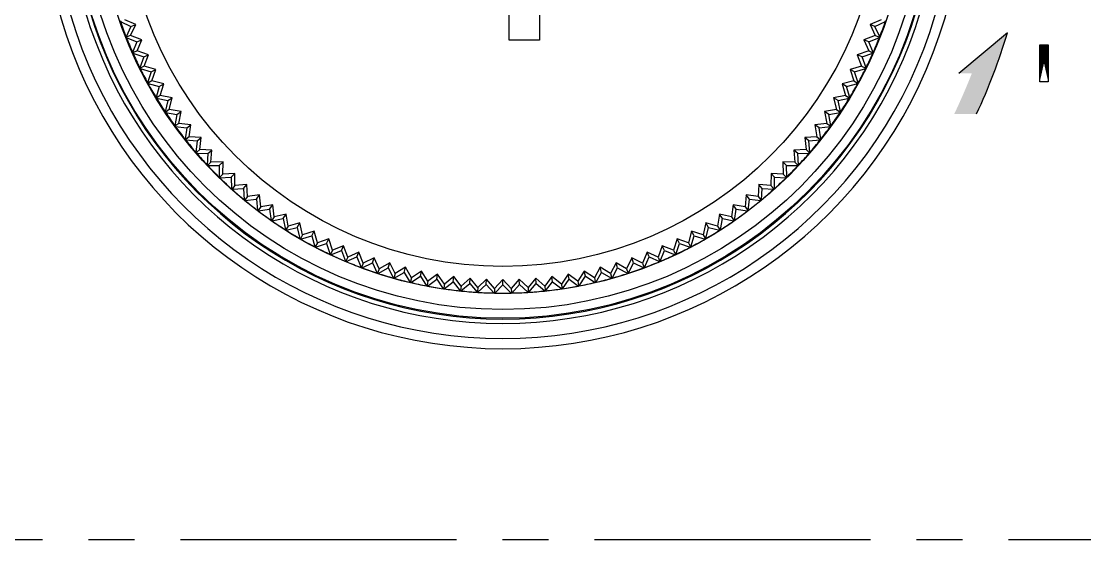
# Model space of a CAD drawing. Extents: x -329 to 5579, y -1951 to 3105.
# Drawn here: x 3045.58 to 3082.28, y -1513.72 to -1495.82 of the extents above; entities that cross this region are included whole.
import ezdxf

# ---------------------------------------------------------------- set-up
doc = ezdxf.new("R2010")
doc.units = 0
for name, pattern in [('CENTER', [17.8, 10.75, -2.35, 2.35, -2.35]), ('CENTER2', [28.575, 19.05, -3.175, 3.175, -3.175]), ('HIDDEN', [3.525, 2.35, -1.175])]:
    doc.linetypes.add(name, pattern=pattern)
doc.layers.get('0').update_dxf_attribs({"linetype": 'CONTINUOUS'})
for name, color, linetype in [('1', 252, 'HIDDEN'), ('3', 112, 'CENTER'), ('KNOB_ROTARY9DXF_CONTINUOUS', 7, 'CONTINUOUS'), ('TOP_CASE-90ADXF_CONTINUOUS', 7, 'CONTINUOUS')]:
    doc.layers.add(name, color=color, linetype=linetype)

msp = doc.modelspace()

# ---------------------------------------------------------------- hatches: boundary and pattern name
h = msp.add_hatch(color=256)
h.dxf.hatch_style = 1
h.paths.add_polyline_path([(3078.552, -1499.021, 0.031781), (3079.621, -1496.221), (3077.935, -1497.621), (3078.387, -1497.621, -0.016662), (3077.78, -1499.021), (3078.552, -1499.021)], is_closed=False)

# ---------------------------------------------------------------- linework, layer by layer
msp.add_line((3079.621, -1496.221), (3077.935, -1497.621))
msp.add_arc((3057.083, -1489.221), 23.6, 335.4647, 342.7459)
at = {"layer": '1', "color": 0, "const_width": 0.288, "flags": 128}
msp.add_lwpolyline([(3080.877, -1497.91), (3080.877, -1496.635)], close=True, dxfattribs=at)
at = {"layer": '1', "color": 0}
msp.add_lwpolyline([(3080.734, -1497.91), (3080.734, -1496.635), (3081.02, -1496.635), (3081.02, -1497.91)], close=True, dxfattribs=at)
at = {"layer": '3', "linetype": 'CENTER2', "ltscale": 0.5}
msp.add_line((3203.475, -1513.721), (2871.68, -1513.721), dxfattribs=at)
at = {"layer": 'KNOB_ROTARY9DXF_CONTINUOUS', "color": 0, "linetype": 'CONTINUOUS'}
for p, q in [((3063.468, -1491.746), (3063.468, -1496.471)), ((3062.418, -1496.471), (3062.418, -1492.489)), ((3049.529, -1495.934), (3049.146, -1495.767)), ((3075.255, -1495.767), (3074.872, -1495.934)), ((3048.997, -1495.833), (3049.021, -1495.811)), ((3048.997, -1495.833), (3049.36, -1495.997)), ((3049.36, -1495.997), (3049.192, -1496.357)), ((3049.348, -1496.31), (3049.529, -1495.934)), ((3049.36, -1495.997), (3049.529, -1495.934)), ((3075.041, -1495.997), (3074.872, -1495.934)), ((3074.872, -1495.934), (3075.053, -1496.31)), ((3075.041, -1495.997), (3075.404, -1495.833)), ((3075.209, -1496.357), (3075.041, -1495.997)), ((3075.379, -1495.811), (3075.404, -1495.833)), ((3049.225, -1496.358), (3049.192, -1496.357)), ((3049.201, -1496.382), (3049.225, -1496.358)), ((3049.201, -1496.382), (3049.571, -1496.53)), ((3049.348, -1496.31), (3049.225, -1496.358)), ((3049.737, -1496.46), (3049.348, -1496.31)), ((3049.571, -1496.53), (3049.737, -1496.46)), ((3049.572, -1496.844), (3049.737, -1496.46)), ((3063.468, -1496.471), (3062.418, -1496.471)), ((3075.053, -1496.31), (3074.663, -1496.46)), ((3074.83, -1496.53), (3074.663, -1496.46)), ((3074.663, -1496.46), (3074.829, -1496.844)), ((3074.83, -1496.53), (3075.199, -1496.382)), ((3075.053, -1496.31), (3075.176, -1496.358)), ((3075.209, -1496.357), (3075.176, -1496.358)), ((3075.176, -1496.358), (3075.199, -1496.382)), ((3049.571, -1496.53), (3049.418, -1496.898)), ((3049.572, -1496.844), (3049.452, -1496.897)), ((3049.968, -1496.977), (3049.572, -1496.844)), ((3074.829, -1496.844), (3074.433, -1496.977)), ((3074.829, -1496.844), (3074.949, -1496.897)), ((3074.983, -1496.898), (3074.83, -1496.53)), ((3049.452, -1496.897), (3049.418, -1496.898)), ((3049.429, -1496.922), (3049.452, -1496.897)), ((3049.429, -1496.922), (3049.804, -1497.054)), ((3049.804, -1497.054), (3049.667, -1497.428)), ((3049.804, -1497.054), (3049.968, -1496.977)), ((3049.818, -1497.368), (3049.968, -1496.977)), ((3074.596, -1497.054), (3074.433, -1496.977)), ((3074.433, -1496.977), (3074.582, -1497.368)), ((3074.596, -1497.054), (3074.972, -1496.922)), ((3074.734, -1497.428), (3074.596, -1497.054)), ((3074.983, -1496.898), (3074.949, -1496.897)), ((3074.949, -1496.897), (3074.972, -1496.922)), ((3049.7, -1497.426), (3049.667, -1497.428)), ((3049.679, -1497.452), (3049.7, -1497.426)), ((3049.679, -1497.452), (3050.059, -1497.568)), ((3049.818, -1497.368), (3049.7, -1497.426)), ((3050.22, -1497.485), (3049.818, -1497.368)), ((3050.059, -1497.568), (3049.938, -1497.947)), ((3050.059, -1497.568), (3050.22, -1497.485)), ((3050.087, -1497.881), (3050.22, -1497.485)), ((3074.582, -1497.368), (3074.181, -1497.485)), ((3074.341, -1497.568), (3074.181, -1497.485)), ((3074.181, -1497.485), (3074.314, -1497.881)), ((3074.341, -1497.568), (3074.722, -1497.452)), ((3074.463, -1497.947), (3074.341, -1497.568)), ((3074.582, -1497.368), (3074.7, -1497.426)), ((3074.734, -1497.428), (3074.7, -1497.426)), ((3074.7, -1497.426), (3074.722, -1497.452)), ((3049.971, -1497.944), (3049.938, -1497.947)), ((3049.951, -1497.971), (3049.971, -1497.944)), ((3050.087, -1497.881), (3049.971, -1497.944)), ((3050.492, -1497.981), (3050.087, -1497.881)), ((3074.314, -1497.881), (3073.908, -1497.981)), ((3074.314, -1497.881), (3074.429, -1497.944)), ((3074.463, -1497.947), (3074.429, -1497.944)), ((3074.429, -1497.944), (3074.45, -1497.971)), ((3049.951, -1497.971), (3050.336, -1498.071)), ((3050.336, -1498.071), (3050.23, -1498.455)), ((3050.336, -1498.071), (3050.492, -1497.981)), ((3050.376, -1498.382), (3050.492, -1497.981)), ((3074.065, -1498.071), (3073.908, -1497.981)), ((3073.908, -1497.981), (3074.024, -1498.382)), ((3074.065, -1498.071), (3074.45, -1497.971)), ((3074.17, -1498.455), (3074.065, -1498.071)), ((3050.263, -1498.45), (3050.23, -1498.455)), ((3050.244, -1498.478), (3050.263, -1498.45)), ((3050.244, -1498.478), (3050.633, -1498.562)), ((3050.376, -1498.382), (3050.263, -1498.45)), ((3050.786, -1498.465), (3050.376, -1498.382)), ((3050.633, -1498.562), (3050.544, -1498.95)), ((3050.633, -1498.562), (3050.786, -1498.465)), ((3050.686, -1498.871), (3050.786, -1498.465)), ((3074.024, -1498.382), (3073.615, -1498.465)), ((3073.768, -1498.562), (3073.615, -1498.465)), ((3073.615, -1498.465), (3073.714, -1498.871)), ((3073.768, -1498.562), (3074.157, -1498.478)), ((3073.857, -1498.95), (3073.768, -1498.562)), ((3074.024, -1498.382), (3074.137, -1498.45)), ((3074.17, -1498.455), (3074.137, -1498.45)), ((3074.137, -1498.45), (3074.157, -1498.478)), ((3050.577, -1498.944), (3050.544, -1498.95)), ((3050.558, -1498.972), (3050.577, -1498.944)), ((3050.558, -1498.972), (3050.951, -1499.04)), ((3050.686, -1498.871), (3050.577, -1498.944)), ((3051.099, -1498.937), (3050.686, -1498.871)), ((3050.951, -1499.04), (3050.878, -1499.431)), ((3050.951, -1499.04), (3051.099, -1498.937)), ((3051.017, -1499.346), (3051.099, -1498.937)), ((3073.714, -1498.871), (3073.302, -1498.937)), ((3073.45, -1499.04), (3073.302, -1498.937)), ((3073.302, -1498.937), (3073.384, -1499.346)), ((3073.45, -1499.04), (3073.842, -1498.972)), ((3073.523, -1499.431), (3073.45, -1499.04)), ((3073.714, -1498.871), (3073.824, -1498.944)), ((3073.857, -1498.95), (3073.824, -1498.944)), ((3073.824, -1498.944), (3073.842, -1498.972)), ((3050.91, -1499.424), (3050.878, -1499.431)), ((3050.893, -1499.453), (3050.91, -1499.424)), ((3051.017, -1499.346), (3050.91, -1499.424)), ((3051.432, -1499.395), (3051.017, -1499.346)), ((3051.288, -1499.504), (3051.432, -1499.395)), ((3051.367, -1499.808), (3051.432, -1499.395)), ((3073.384, -1499.346), (3072.969, -1499.395)), ((3073.113, -1499.504), (3072.969, -1499.395)), ((3072.969, -1499.395), (3073.034, -1499.808)), ((3073.384, -1499.346), (3073.49, -1499.424)), ((3073.523, -1499.431), (3073.49, -1499.424)), ((3073.49, -1499.424), (3073.507, -1499.453)), ((3050.893, -1499.453), (3051.288, -1499.504)), ((3051.288, -1499.504), (3051.231, -1499.898)), ((3073.113, -1499.504), (3073.507, -1499.453)), ((3073.169, -1499.898), (3073.113, -1499.504)), ((3051.264, -1499.889), (3051.231, -1499.898)), ((3051.248, -1499.919), (3051.264, -1499.889)), ((3051.248, -1499.919), (3051.644, -1499.954)), ((3051.367, -1499.808), (3051.264, -1499.889)), ((3051.784, -1499.839), (3051.367, -1499.808)), ((3051.644, -1499.954), (3051.604, -1500.35)), ((3051.644, -1499.954), (3051.784, -1499.839)), ((3051.736, -1500.254), (3051.784, -1499.839)), ((3073.034, -1499.808), (3072.617, -1499.839)), ((3072.756, -1499.954), (3072.617, -1499.839)), ((3072.617, -1499.839), (3072.665, -1500.254)), ((3072.756, -1499.954), (3073.153, -1499.919)), ((3072.796, -1500.35), (3072.756, -1499.954)), ((3073.034, -1499.808), (3073.137, -1499.889)), ((3073.169, -1499.898), (3073.137, -1499.889)), ((3073.137, -1499.889), (3073.153, -1499.919)), ((3051.636, -1500.34), (3051.604, -1500.35)), ((3051.622, -1500.37), (3051.636, -1500.34)), ((3051.622, -1500.37), (3052.019, -1500.388)), ((3051.736, -1500.254), (3051.636, -1500.34)), ((3052.154, -1500.267), (3051.736, -1500.254)), ((3052.019, -1500.388), (3051.996, -1500.786)), ((3052.019, -1500.388), (3052.154, -1500.267)), ((3052.123, -1500.684), (3052.154, -1500.267)), ((3072.665, -1500.254), (3072.247, -1500.267)), ((3072.381, -1500.388), (3072.247, -1500.267)), ((3072.247, -1500.267), (3072.277, -1500.684)), ((3072.381, -1500.388), (3072.779, -1500.37)), ((3072.405, -1500.786), (3072.381, -1500.388)), ((3072.665, -1500.254), (3072.764, -1500.34)), ((3072.796, -1500.35), (3072.764, -1500.34)), ((3072.764, -1500.34), (3072.779, -1500.37)), ((3052.027, -1500.774), (3051.996, -1500.786)), ((3052.014, -1500.805), (3052.027, -1500.774)), ((3052.014, -1500.805), (3052.412, -1500.807)), ((3052.123, -1500.684), (3052.027, -1500.774)), ((3052.541, -1500.68), (3052.123, -1500.684)), ((3052.412, -1500.807), (3052.405, -1501.205)), ((3052.412, -1500.807), (3052.541, -1500.68)), ((3052.529, -1501.098), (3052.541, -1500.68)), ((3071.989, -1500.807), (3071.859, -1500.68)), ((3072.277, -1500.684), (3071.859, -1500.68)), ((3071.859, -1500.68), (3071.872, -1501.098)), ((3071.989, -1500.807), (3072.387, -1500.805)), ((3071.995, -1501.205), (3071.989, -1500.807)), ((3072.277, -1500.684), (3072.373, -1500.774)), ((3072.405, -1500.786), (3072.373, -1500.774)), ((3072.373, -1500.774), (3072.387, -1500.805)), ((3052.436, -1501.192), (3052.405, -1501.205)), ((3052.424, -1501.223), (3052.436, -1501.192)), ((3052.424, -1501.223), (3052.822, -1501.208)), ((3052.529, -1501.098), (3052.436, -1501.192)), ((3052.946, -1501.076), (3052.529, -1501.098)), ((3052.822, -1501.208), (3052.946, -1501.076)), ((3052.822, -1501.208), (3052.832, -1501.606)), ((3052.951, -1501.494), (3052.946, -1501.076)), ((3071.455, -1501.076), (3071.45, -1501.494)), ((3071.579, -1501.208), (3071.455, -1501.076)), ((3071.872, -1501.098), (3071.455, -1501.076)), ((3071.569, -1501.606), (3071.579, -1501.208)), ((3071.579, -1501.208), (3071.976, -1501.223)), ((3071.872, -1501.098), (3071.964, -1501.192)), ((3071.995, -1501.205), (3071.964, -1501.192)), ((3071.964, -1501.192), (3071.976, -1501.223)), ((3052.862, -1501.592), (3052.832, -1501.606)), ((3052.852, -1501.624), (3052.862, -1501.592)), ((3052.852, -1501.624), (3053.248, -1501.592)), ((3052.951, -1501.494), (3052.862, -1501.592)), ((3053.367, -1501.455), (3052.951, -1501.494)), ((3053.248, -1501.592), (3053.367, -1501.455)), ((3053.248, -1501.592), (3053.275, -1501.989)), ((3053.389, -1501.872), (3053.367, -1501.455)), ((3071.034, -1501.455), (3071.012, -1501.872)), ((3071.152, -1501.592), (3071.034, -1501.455)), ((3071.45, -1501.494), (3071.034, -1501.455)), ((3071.126, -1501.989), (3071.152, -1501.592)), ((3071.152, -1501.592), (3071.549, -1501.624)), ((3071.45, -1501.494), (3071.538, -1501.592)), ((3071.569, -1501.606), (3071.538, -1501.592)), ((3071.538, -1501.592), (3071.549, -1501.624)), ((3053.305, -1501.974), (3053.275, -1501.989)), ((3053.295, -1502.006), (3053.691, -1501.958)), ((3053.295, -1502.006), (3053.305, -1501.974)), ((3053.389, -1501.872), (3053.305, -1501.974)), ((3053.803, -1501.816), (3053.389, -1501.872)), ((3053.691, -1501.958), (3053.803, -1501.816)), ((3053.691, -1501.958), (3053.734, -1502.353)), ((3053.843, -1502.232), (3053.803, -1501.816)), ((3070.598, -1501.816), (3070.558, -1502.232)), ((3070.71, -1501.958), (3070.598, -1501.816)), ((3071.012, -1501.872), (3070.598, -1501.816)), ((3070.667, -1502.353), (3070.71, -1501.958)), ((3070.71, -1501.958), (3071.105, -1502.006)), ((3071.012, -1501.872), (3071.096, -1501.974)), ((3071.126, -1501.989), (3071.096, -1501.974)), ((3071.096, -1501.974), (3071.105, -1502.006)), ((3053.763, -1502.337), (3053.734, -1502.353)), ((3053.755, -1502.369), (3054.148, -1502.305)), ((3053.755, -1502.369), (3053.763, -1502.337)), ((3053.843, -1502.232), (3053.763, -1502.337)), ((3054.254, -1502.158), (3053.843, -1502.232)), ((3054.148, -1502.305), (3054.254, -1502.158)), ((3054.148, -1502.305), (3054.207, -1502.698)), ((3054.311, -1502.572), (3054.254, -1502.158)), ((3070.147, -1502.158), (3070.09, -1502.572)), ((3070.253, -1502.305), (3070.147, -1502.158)), ((3070.558, -1502.232), (3070.147, -1502.158)), ((3070.193, -1502.698), (3070.253, -1502.305)), ((3070.253, -1502.305), (3070.646, -1502.369)), ((3070.558, -1502.232), (3070.638, -1502.337)), ((3070.638, -1502.337), (3070.646, -1502.369)), ((3070.667, -1502.353), (3070.638, -1502.337)), ((3054.236, -1502.681), (3054.207, -1502.698)), ((3054.229, -1502.713), (3054.619, -1502.632)), ((3054.229, -1502.713), (3054.236, -1502.681)), ((3054.311, -1502.572), (3054.236, -1502.681)), ((3054.719, -1502.482), (3054.311, -1502.572)), ((3054.619, -1502.632), (3054.719, -1502.482)), ((3054.619, -1502.632), (3054.695, -1503.023)), ((3054.793, -1502.893), (3054.719, -1502.482)), ((3069.682, -1502.482), (3069.607, -1502.893)), ((3069.782, -1502.632), (3069.682, -1502.482)), ((3070.09, -1502.572), (3069.682, -1502.482)), ((3069.706, -1503.023), (3069.782, -1502.632)), ((3069.782, -1502.632), (3070.171, -1502.713)), ((3070.09, -1502.572), (3070.165, -1502.681)), ((3070.165, -1502.681), (3070.171, -1502.713)), ((3070.193, -1502.698), (3070.165, -1502.681)), ((3054.723, -1503.004), (3054.695, -1503.023)), ((3054.717, -1503.037), (3055.103, -1502.94)), ((3054.717, -1503.037), (3054.723, -1503.004)), ((3054.793, -1502.893), (3054.723, -1503.004)), ((3055.197, -1502.785), (3054.793, -1502.893)), ((3055.103, -1502.94), (3055.197, -1502.785)), ((3055.103, -1502.94), (3055.196, -1503.327)), ((3055.289, -1503.193), (3055.197, -1502.785)), ((3055.687, -1503.068), (3055.289, -1503.193)), ((3055.6, -1503.227), (3055.687, -1503.068)), ((3055.796, -1503.472), (3055.687, -1503.068)), ((3068.713, -1503.068), (3068.605, -1503.472)), ((3068.8, -1503.227), (3068.713, -1503.068)), ((3069.112, -1503.193), (3068.713, -1503.068)), ((3069.204, -1502.785), (3069.112, -1503.193)), ((3069.297, -1502.94), (3069.204, -1502.785)), ((3069.607, -1502.893), (3069.204, -1502.785)), ((3069.205, -1503.327), (3069.297, -1502.94)), ((3069.297, -1502.94), (3069.683, -1503.037)), ((3069.607, -1502.893), (3069.678, -1503.004)), ((3069.678, -1503.004), (3069.683, -1503.037)), ((3069.706, -1503.023), (3069.678, -1503.004)), ((3055.223, -1503.307), (3055.196, -1503.327)), ((3055.219, -1503.34), (3055.6, -1503.227)), ((3055.219, -1503.34), (3055.223, -1503.307)), ((3055.289, -1503.193), (3055.223, -1503.307)), ((3055.6, -1503.227), (3055.709, -1503.61)), ((3055.796, -1503.472), (3055.735, -1503.588)), ((3056.189, -1503.33), (3055.796, -1503.472)), ((3056.109, -1503.492), (3056.189, -1503.33)), ((3056.315, -1503.729), (3056.189, -1503.33)), ((3068.211, -1503.33), (3068.086, -1503.729)), ((3068.292, -1503.492), (3068.211, -1503.33)), ((3068.605, -1503.472), (3068.211, -1503.33)), ((3068.605, -1503.472), (3068.666, -1503.588)), ((3068.692, -1503.61), (3068.8, -1503.227)), ((3068.8, -1503.227), (3069.182, -1503.34)), ((3069.112, -1503.193), (3069.178, -1503.307)), ((3069.178, -1503.307), (3069.182, -1503.34)), ((3069.205, -1503.327), (3069.178, -1503.307)), ((3055.735, -1503.588), (3055.709, -1503.61)), ((3055.732, -1503.622), (3056.109, -1503.492)), ((3055.732, -1503.622), (3055.735, -1503.588)), ((3056.109, -1503.492), (3056.233, -1503.87)), ((3056.257, -1503.882), (3056.628, -1503.737)), ((3056.315, -1503.729), (3056.258, -1503.848)), ((3056.702, -1503.572), (3056.315, -1503.729)), ((3056.628, -1503.737), (3056.702, -1503.572)), ((3056.628, -1503.737), (3056.768, -1504.109)), ((3056.844, -1503.965), (3056.702, -1503.572)), ((3057.224, -1503.791), (3056.844, -1503.965)), ((3057.157, -1503.959), (3057.224, -1503.791)), ((3057.382, -1504.178), (3057.224, -1503.791)), ((3067.177, -1503.791), (3067.019, -1504.178)), ((3067.244, -1503.959), (3067.177, -1503.791)), ((3067.557, -1503.965), (3067.177, -1503.791)), ((3067.699, -1503.572), (3067.557, -1503.965)), ((3067.632, -1504.109), (3067.773, -1503.737)), ((3067.773, -1503.737), (3067.699, -1503.572)), ((3068.086, -1503.729), (3067.699, -1503.572)), ((3067.773, -1503.737), (3068.143, -1503.882)), ((3068.086, -1503.729), (3068.142, -1503.848)), ((3068.167, -1503.87), (3068.292, -1503.492)), ((3068.292, -1503.492), (3068.668, -1503.622)), ((3068.666, -1503.588), (3068.668, -1503.622)), ((3068.692, -1503.61), (3068.666, -1503.588)), ((3056.258, -1503.848), (3056.233, -1503.87)), ((3056.257, -1503.882), (3056.258, -1503.848)), ((3056.792, -1504.086), (3056.768, -1504.109)), ((3056.844, -1503.965), (3056.792, -1504.086)), ((3056.793, -1504.12), (3056.792, -1504.086)), ((3056.793, -1504.12), (3057.157, -1503.959)), ((3057.157, -1503.959), (3057.313, -1504.325)), ((3057.382, -1504.178), (3057.336, -1504.301)), ((3057.338, -1504.335), (3057.695, -1504.159)), ((3057.754, -1503.988), (3057.382, -1504.178)), ((3057.695, -1504.159), (3057.754, -1503.988)), ((3057.695, -1504.159), (3057.866, -1504.519)), ((3057.929, -1504.368), (3057.754, -1503.988)), ((3058.293, -1504.163), (3057.929, -1504.368)), ((3058.241, -1504.336), (3058.293, -1504.163)), ((3058.483, -1504.535), (3058.293, -1504.163)), ((3066.108, -1504.163), (3065.918, -1504.535)), ((3066.16, -1504.336), (3066.108, -1504.163)), ((3066.472, -1504.368), (3066.108, -1504.163)), ((3066.646, -1503.988), (3066.472, -1504.368)), ((3066.535, -1504.519), (3066.706, -1504.159)), ((3066.706, -1504.159), (3066.646, -1503.988)), ((3067.019, -1504.178), (3066.646, -1503.988)), ((3066.706, -1504.159), (3067.063, -1504.335)), ((3067.019, -1504.178), (3067.065, -1504.301)), ((3067.088, -1504.325), (3067.244, -1503.959)), ((3067.244, -1503.959), (3067.608, -1504.12)), ((3067.557, -1503.965), (3067.608, -1504.086)), ((3067.608, -1504.086), (3067.608, -1504.12)), ((3067.632, -1504.109), (3067.608, -1504.086)), ((3068.142, -1503.848), (3068.143, -1503.882)), ((3068.167, -1503.87), (3068.142, -1503.848)), ((3057.336, -1504.301), (3057.313, -1504.325)), ((3057.338, -1504.335), (3057.336, -1504.301)), ((3057.888, -1504.493), (3057.866, -1504.519)), ((3057.929, -1504.368), (3057.888, -1504.493)), ((3057.891, -1504.527), (3057.888, -1504.493)), ((3057.891, -1504.527), (3058.241, -1504.336)), ((3058.241, -1504.336), (3058.426, -1504.688)), ((3058.483, -1504.535), (3058.447, -1504.662)), ((3058.452, -1504.696), (3058.793, -1504.491)), ((3058.838, -1504.316), (3058.483, -1504.535)), ((3058.793, -1504.491), (3058.838, -1504.316)), ((3058.793, -1504.491), (3058.994, -1504.835)), ((3059.044, -1504.679), (3058.838, -1504.316)), ((3059.39, -1504.445), (3059.044, -1504.679)), ((3059.352, -1504.622), (3059.39, -1504.445)), ((3059.61, -1504.8), (3059.39, -1504.445)), ((3059.946, -1504.551), (3059.61, -1504.8)), ((3059.916, -1504.729), (3059.946, -1504.551)), ((3060.181, -1504.896), (3059.946, -1504.551)), ((3064.455, -1504.551), (3064.22, -1504.896)), ((3064.485, -1504.729), (3064.455, -1504.551)), ((3064.791, -1504.8), (3064.455, -1504.551)), ((3065.011, -1504.445), (3064.791, -1504.8)), ((3065.049, -1504.622), (3065.011, -1504.445)), ((3065.357, -1504.679), (3065.011, -1504.445)), ((3065.562, -1504.316), (3065.357, -1504.679)), ((3065.407, -1504.835), (3065.607, -1504.491)), ((3065.607, -1504.491), (3065.562, -1504.316)), ((3065.918, -1504.535), (3065.562, -1504.316)), ((3065.607, -1504.491), (3065.949, -1504.696)), ((3065.918, -1504.535), (3065.953, -1504.662)), ((3065.974, -1504.688), (3066.16, -1504.336)), ((3066.16, -1504.336), (3066.51, -1504.527)), ((3066.472, -1504.368), (3066.513, -1504.493)), ((3066.513, -1504.493), (3066.51, -1504.527)), ((3066.535, -1504.519), (3066.513, -1504.493)), ((3067.065, -1504.301), (3067.063, -1504.335)), ((3067.088, -1504.325), (3067.065, -1504.301)), ((3058.447, -1504.662), (3058.426, -1504.688)), ((3058.452, -1504.696), (3058.447, -1504.662)), ((3059.014, -1504.808), (3058.994, -1504.835)), ((3059.044, -1504.679), (3059.014, -1504.808)), ((3059.019, -1504.841), (3059.014, -1504.808)), ((3059.019, -1504.841), (3059.352, -1504.622)), ((3059.352, -1504.622), (3059.567, -1504.957)), ((3059.585, -1504.929), (3059.567, -1504.957)), ((3059.61, -1504.8), (3059.585, -1504.929)), ((3059.593, -1504.962), (3059.585, -1504.929)), ((3059.593, -1504.962), (3059.916, -1504.729)), ((3059.916, -1504.729), (3060.144, -1505.055)), ((3060.181, -1504.896), (3060.162, -1505.027)), ((3060.17, -1505.059), (3060.483, -1504.813)), ((3060.506, -1504.634), (3060.181, -1504.896)), ((3060.483, -1504.813), (3060.506, -1504.634)), ((3060.483, -1504.813), (3060.725, -1505.129)), ((3060.755, -1504.969), (3060.506, -1504.634)), ((3060.752, -1505.132), (3061.054, -1504.873)), ((3061.069, -1504.693), (3060.755, -1504.969)), ((3061.054, -1504.873), (3061.069, -1504.693)), ((3061.054, -1504.873), (3061.309, -1505.179)), ((3061.332, -1505.017), (3061.069, -1504.693)), ((3061.634, -1504.729), (3061.332, -1505.017)), ((3061.335, -1505.18), (3061.627, -1504.909)), ((3061.627, -1504.909), (3061.634, -1504.729)), ((3061.627, -1504.909), (3061.894, -1505.204)), ((3061.911, -1505.042), (3061.634, -1504.729)), ((3062.2, -1504.74), (3061.911, -1505.042)), ((3061.921, -1505.204), (3062.2, -1504.921)), ((3062.2, -1504.921), (3062.2, -1504.74)), ((3062.49, -1505.042), (3062.2, -1504.74)), ((3062.2, -1504.921), (3062.48, -1505.204)), ((3062.766, -1504.729), (3062.49, -1505.042)), ((3062.506, -1505.204), (3062.774, -1504.909)), ((3062.774, -1504.909), (3062.766, -1504.729)), ((3063.068, -1505.017), (3062.766, -1504.729)), ((3062.774, -1504.909), (3063.065, -1505.18)), ((3063.332, -1504.693), (3063.068, -1505.017)), ((3063.092, -1505.179), (3063.347, -1504.873)), ((3063.347, -1504.873), (3063.332, -1504.693)), ((3063.645, -1504.969), (3063.332, -1504.693)), ((3063.347, -1504.873), (3063.649, -1505.132)), ((3063.895, -1504.634), (3063.645, -1504.969)), ((3063.675, -1505.129), (3063.917, -1504.813)), ((3063.917, -1504.813), (3063.895, -1504.634)), ((3064.22, -1504.896), (3063.895, -1504.634)), ((3063.917, -1504.813), (3064.23, -1505.059)), ((3064.22, -1504.896), (3064.239, -1505.027)), ((3064.257, -1505.055), (3064.485, -1504.729)), ((3064.485, -1504.729), (3064.808, -1504.962)), ((3064.791, -1504.8), (3064.815, -1504.929)), ((3064.815, -1504.929), (3064.808, -1504.962)), ((3064.834, -1504.957), (3064.815, -1504.929)), ((3064.834, -1504.957), (3065.049, -1504.622)), ((3065.049, -1504.622), (3065.381, -1504.841)), ((3065.357, -1504.679), (3065.387, -1504.808)), ((3065.387, -1504.808), (3065.381, -1504.841)), ((3065.407, -1504.835), (3065.387, -1504.808)), ((3065.953, -1504.662), (3065.949, -1504.696)), ((3065.974, -1504.688), (3065.953, -1504.662)), ((3060.162, -1505.027), (3060.144, -1505.055)), ((3060.17, -1505.059), (3060.162, -1505.027)), ((3060.742, -1505.1), (3060.725, -1505.129)), ((3060.755, -1504.969), (3060.742, -1505.1)), ((3060.752, -1505.132), (3060.742, -1505.1)), ((3061.324, -1505.149), (3061.309, -1505.179)), ((3061.332, -1505.017), (3061.324, -1505.149)), ((3061.335, -1505.18), (3061.324, -1505.149)), ((3061.908, -1505.173), (3061.894, -1505.204)), ((3061.911, -1505.042), (3061.908, -1505.173)), ((3061.908, -1505.173), (3061.921, -1505.204)), ((3062.493, -1505.173), (3062.48, -1505.204)), ((3062.49, -1505.042), (3062.493, -1505.173)), ((3062.506, -1505.204), (3062.493, -1505.173)), ((3063.077, -1505.149), (3063.065, -1505.18)), ((3063.068, -1505.017), (3063.077, -1505.149)), ((3063.092, -1505.179), (3063.077, -1505.149)), ((3063.645, -1504.969), (3063.659, -1505.1)), ((3063.659, -1505.1), (3063.649, -1505.132)), ((3063.675, -1505.129), (3063.659, -1505.1)), ((3064.239, -1505.027), (3064.23, -1505.059)), ((3064.257, -1505.055), (3064.239, -1505.027))]:
    msp.add_line(p, q, dxfattribs=at)
for radius in [14, 13.065]:
    msp.add_circle((3062.2, -1491.221), radius, dxfattribs=at)
for start, end in [(199.2542, 201.5458), (338.4542, 340.7458), (201.6542, 203.9458), (336.0542, 338.3458), (204.0542, 206.3458), (333.6542, 335.9458), (206.4542, 208.7458), (331.2542, 333.5458), (208.8542, 211.1458), (328.8542, 331.1458), (211.2542, 213.5458), (326.4542, 328.7458), (213.6542, 215.9458), (324.0542, 326.3458), (216.0542, 218.3458), (321.6542, 323.9458), (218.4542, 220.7458), (319.2542, 321.5458), (220.8542, 223.1458), (316.8542, 319.1458), (223.2542, 225.5458), (314.4542, 316.7458), (225.6542, 227.9458), (312.0542, 314.3458), (228.0542, 230.3458), (309.6542, 311.9458), (230.4542, 232.7458), (307.2542, 309.5458), (232.8542, 235.1458), (304.8542, 307.1458), (235.2542, 237.5458), (302.4542, 304.7458), (237.6542, 239.9458), (300.0542, 302.3458), (240.0542, 242.3458), (297.6542, 299.9458), (242.4542, 244.7458), (295.2542, 297.5458), (244.8542, 247.1458), (247.2542, 249.5458), (290.4542, 292.7458), (292.8542, 295.1458), (249.6542, 251.9458), (252.0542, 254.3458), (285.6542, 287.9458), (288.0542, 290.3458), (254.4542, 256.7458), (256.8542, 259.1458), (280.8542, 283.1458), (283.2542, 285.5458), (259.2542, 261.5458), (261.6542, 263.9458), (264.0542, 266.3458), (266.4542, 268.7458), (268.8542, 271.1458), (271.2542, 273.5458), (273.6542, 275.9458), (276.0542, 278.3458), (278.4542, 280.7458)]:
    msp.add_arc((3062.2, -1491.221), 13.986, start, end, dxfattribs=at)
at = {"layer": 'TOP_CASE-90ADXF_CONTINUOUS', "color": 0, "linetype": 'CONTINUOUS'}
for radius in [14.853, 14.553]:
    msp.add_circle((3062.2, -1491.221), radius, dxfattribs=at)
for radius, start, end in [(15.905, 131.8758, 48.1242), (15.554, 131.8652, 48.1244), (15.032, 131.7898, 48.2071), (14.882, 131.7907, 48.2093)]:
    msp.add_arc((3062.2, -1491.221), radius, start, end, dxfattribs=at)

doc.saveas('drawing.dxf')
